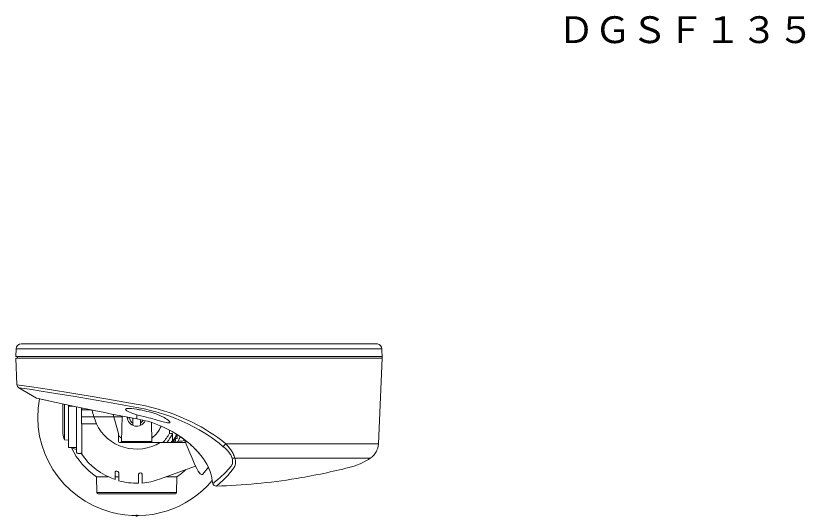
# Model space of a CAD drawing. Units: millimetres, scale not verified. Extents: x -63 to 62, y -56 to 57.
# Drawn here: x 16.81 to 59.91, y 21.16 to 48.51 of the extents above; entities that cross this region are included whole.
import ezdxf
from ezdxf.enums import TextEntityAlignment as Align

# ---------------------------------------------------------------- set-up
doc = ezdxf.new("R2010")
doc.units = ezdxf.units.MM
doc.header["$LTSCALE"] = 0.125
doc.header["$PDMODE"] = 32
doc.header["$PDSIZE"] = 0.0625
doc.layers.add('0-4_GAIKEI', color=1, linetype='Continuous', lineweight=18)
doc.layers.add('0-6_TOUROKU', color=7, linetype='Continuous')
doc.styles.add('ＭＳ ゴシック', font='')
doc.styles.get('ＭＳ ゴシック').set_extended_font_data('MS Gothic')

msp = doc.modelspace()

# ---------------------------------------------------------------- linework, layer by layer
at = {"layer": '0-4_GAIKEI', "color": 7}
for p, q in [((16.8239, 30.3054), (16.8059, 29.8923)), ((23.5059, 30.5923), (24.0059, 30.5923)), ((24.0059, 30.5923), (24.5059, 30.5923)), ((32.7059, 30.5923), (33.0988, 30.5923)), ((36.5525, 30.5923), (36.528, 30.5923)), ((36.797, 30.3028), (36.8059, 29.7923)), ((16.8688, 28.3503), (16.8059, 29.7923)), ((16.9076, 29.7923), (16.9059, 29.8923)), ((18.1193, 29.7923), (16.9076, 29.7923)), ((36.6019, 25.1204), (36.8059, 29.7923)), ((36.7686, 29.8923), (36.7684, 29.8923)), ((17.9367, 27.6187), (16.9675, 28.1864)), ((24.0814, 26.8635), (24.0809, 26.8639)), ((22.9159, 26.5751), (22.9159, 26.4928)), ((27.5596, 22.9483), (27.5468, 22.9908)), ((32.2308, 23.2413), (32.1259, 23.224))]:
    msp.add_line(p, q, dxfattribs=at)
at = {"layer": '0-4_GAIKEI'}
for p, q in [((36.7969, 30.3054), (16.8239, 30.3054)), ((36.8041, 29.8923), (16.8059, 29.8923)), ((16.8059, 29.7923), (36.8059, 29.7923)), ((36.6717, 29.7923), (18.1193, 29.7923)), ((19.369, 25.6744), (19.369, 27.2969)), ((19.369, 25.6744), (19.369, 27.2968)), ((19.4739, 25.369), (19.4739, 27.2742)), ((19.6859, 27.042), (19.6859, 27.2293)), ((19.6859, 27.1757), (19.9332, 27.1745)), ((19.6859, 26.7839), (19.6859, 26.8309)), ((20.1259, 27.1359), (20.1259, 24.6538)), ((20.4064, 27.0774), (20.4064, 26.9706)), ((20.4064, 26.9706), (20.924, 26.9706)), ((22.1267, 26.7296), (22.1635, 26.5923)), ((19.6859, 26.5244), (19.6859, 26.5758)), ((19.6859, 26.2654), (19.6859, 26.3209)), ((20.389, 26.5923), (21.0665, 26.5923)), ((22.1635, 26.5923), (22.6059, 26.5923)), ((22.5825, 25.2523), (22.6066, 26.6354)), ((23.2052, 26.5193), (23.2029, 26.2477)), ((23.4059, 26.4807), (23.4059, 26.7039)), ((23.6072, 26.4408), (23.6089, 26.2477)), ((19.6859, 26.0089), (19.6859, 26.0681)), ((20.4064, 26.214), (20.4064, 24.5698)), ((20.4064, 26.214), (21.2064, 26.214)), ((23.2029, 26.2477), (23.2019, 26.1358)), ((23.6089, 26.2477), (23.6099, 26.1358)), ((24.2293, 25.2513), (24.2112, 26.2869)), ((25.1923, 25.8722), (25.1923, 25.6969)), ((19.3691, 25.6739), (19.369, 25.6744)), ((19.3691, 25.6739), (19.369, 25.6744)), ((19.6859, 25.7569), (19.6859, 25.8192)), ((19.6859, 25.5111), (19.6859, 25.5762)), ((25.3655, 25.6837), (25.3655, 25.3001)), ((25.6049, 25.5516), (25.623, 25.4983)), ((25.6623, 25.5945), (25.6166, 25.5767)), ((19.4609, 25.3367), (19.4671, 25.3442)), ((19.6859, 25.3251), (19.461, 25.3367)), ((19.461, 25.3367), (19.6859, 25.3251)), ((19.6859, 25.2737), (19.6859, 25.341)), ((19.6859, 25.0462), (19.6859, 25.1153)), ((22.4659, 25.1923), (24.6892, 25.1923)), ((24.2293, 25.2523), (22.5825, 25.2523)), ((25.979, 25.1923), (24.6892, 25.1923)), ((25.4618, 25.2192), (25.4066, 25.2082)), ((25.5058, 25.3639), (25.5192, 25.3093)), ((25.5737, 25.4036), (25.5197, 25.3879)), ((25.6568, 25.259), (25.8416, 25.259)), ((36.6019, 25.1204), (28.2694, 25.1204)), ((19.6859, 24.9217), (19.6859, 24.9249)), ((20.1259, 24.9148), (19.6859, 24.9217)), ((20.1848, 24.5938), (20.1859, 24.6158)), ((20.1848, 24.5938), (20.3638, 24.5906)), ((20.3638, 24.5906), (20.3649, 24.6125)), ((20.3981, 24.5642), (20.4064, 24.5698)), ((36.1634, 24.3359), (28.766, 24.3359)), ((26.6266, 23.9041), (24.6466, 23.1834)), ((21.2248, 22.4513), (21.2097, 23.3212)), ((21.2097, 23.3212), (21.8377, 23.3212)), ((22.2259, 23.1724), (22.2259, 23.5692)), ((22.2259, 23.3212), (22.4259, 23.3212)), ((22.4259, 23.1099), (22.4259, 23.5328)), ((23.5059, 22.976), (23.5059, 23.4544)), ((23.7059, 22.9871), (23.7059, 23.4609)), ((25.0272, 23.3212), (25.6021, 23.3212)), ((25.5869, 22.4513), (25.6021, 23.3212)), ((27.0147, 23.4578), (27.0107, 23.4564)), ((22.2259, 23.1724), (22.2259, 23.1619)), ((22.4259, 23.1099), (22.4259, 23.0995)), ((23.5059, 22.976), (23.5059, 22.966)), ((23.7059, 22.9871), (23.7059, 22.977)), ((21.2248, 22.4513), (23.4059, 22.4513)), ((23.4059, 22.4513), (25.5869, 22.4513)), ((21.2848, 22.3923), (23.4059, 22.3923)), ((23.4059, 22.3923), (25.5269, 22.3923))]:
    msp.add_line(p, q, dxfattribs=at)
at = {"layer": '0-4_GAIKEI', "color": 7}
for points in [[(17.1236, 30.5923), (26.8059, 30.5923), (36.4499, 30.5923)], [(23.4059, 27.1003), (21.6185, 27.4236), (19.9408, 27.7162), (19.1012, 27.857), (18.1889, 28.0041), (17.5506, 28.102), (16.9675, 28.1864)], [(17.9367, 27.6187), (17.9583, 27.6109), (18.0292, 27.5945), (18.6107, 27.463)], [(21.0771, 26.9411), (20.2054, 27.121), (19.4354, 27.2845), (18.5967, 27.4686)], [(28.1193, 24.9783), (27.9171, 25.146), (27.7083, 25.3068), (27.4919, 25.4619), (27.2703, 25.6101), (27.0442, 25.7514), (26.8148, 25.8856), (26.5058, 26.0534), (26.1909, 26.2108), (25.8707, 26.3582), (25.5457, 26.4956), (25.2178, 26.6221), (24.8876, 26.7373), (24.6411, 26.8151), (24.3935, 26.8858), (24.1462, 26.9488), (23.8979, 27.0049), (23.5305, 27.0773), (23.4059, 27.1003)], [(25.5804, 25.6469), (25.3434, 25.7889), (25.0937, 25.9237), (24.8334, 26.0489), (24.564, 26.1625), (24.3794, 26.2311), (24.191, 26.2932), (23.9992, 26.3487), (23.8046, 26.3976), (23.5088, 26.4607), (23.4094, 26.48)], [(26.8058, 24.6124), (26.9333, 24.4576), (27.0483, 24.3046), (27.1494, 24.1555), (27.2359, 24.0112), (27.3088, 23.8711), (27.3687, 23.7361), (27.4167, 23.6073), (27.4694, 23.4291), (27.5038, 23.2746), (27.534, 23.0866), (27.5443, 23.0034)], [(28.6057, 24.3679), (28.5901, 24.4127), (28.5682, 24.46), (28.541, 24.5088), (28.5095, 24.5583), (28.4358, 24.6575), (28.3398, 24.7678), (28.2335, 24.8749), (28.1193, 24.9783)], [(28.5585, 23.9042), (28.598, 23.9624), (28.6139, 23.9951), (28.6309, 24.0503), (28.638, 24.0963), (28.6403, 24.1456), (28.6378, 24.1994), (28.6309, 24.2549), (28.6057, 24.3679)], [(35.0059, 23.8273), (35.1884, 23.8761), (35.2792, 23.9031), (35.4143, 23.9484), (35.6137, 24.0283), (35.7882, 24.1119), (35.9563, 24.2048), (36.062, 24.2694), (36.1634, 24.3359)], [(27.9218, 23.2361), (28.063, 23.3627), (28.1451, 23.4407), (28.2774, 23.5746), (28.4181, 23.7304), (28.5585, 23.9042)]]:
    msp.add_lwpolyline(points, dxfattribs=at)
at = {"layer": '0-4_GAIKEI'}
for points in [[(23.3837, 27.2831), (22.1456, 27.5029), (20.9671, 27.7074), (19.9689, 27.8759), (18.6425, 28.0906), (17.6554, 28.2404), (16.8688, 28.3503)], [(28.2694, 25.1204), (28.0591, 25.2917), (27.8422, 25.4558), (27.6188, 25.6133), (27.39, 25.7636), (27.1567, 25.9071), (26.9197, 26.0436), (26.6798, 26.1731), (26.4365, 26.2965), (26.1901, 26.414), (25.9408, 26.5257), (25.6891, 26.6316), (25.4356, 26.7313), (25.1808, 26.8246), (24.9247, 26.9115), (24.583, 27.016), (24.2395, 27.1075), (23.895, 27.1858), (23.5136, 27.2597), (23.3836, 27.2831)], [(19.6859, 27.042), (19.6859, 27.0045), (19.6859, 26.9612), (19.6859, 26.9192), (19.6859, 26.8637), (19.6859, 26.8309)], [(19.6859, 26.7839), (19.6859, 26.7446), (19.6859, 26.701), (19.6859, 26.6602), (19.6859, 26.6088), (19.6859, 26.5758)], [(20.4064, 26.9706), (20.404, 26.9724), (20.4018, 26.9776), (20.3952, 27.0052), (20.3828, 27.0822)], [(23.4059, 27.0104), (23.2679, 27.0318), (23.1364, 27.0473), (23.0245, 27.0548), (22.9288, 27.054), (22.8869, 27.0497), (22.8526, 27.0424), (22.827, 27.0321), (22.8139, 27.0225), (22.8064, 27.0113), (22.8046, 26.9985), (22.8083, 26.9845), (22.8215, 26.9642), (22.8433, 26.9427), (22.8727, 26.9203), (22.9371, 26.8813), (23.0157, 26.8425), (23.1046, 26.8048), (23.2007, 26.769), (23.4059, 26.7039), (23.558, 26.6627), (23.8699, 26.5877), (23.9224, 26.5758)], [(24.4143, 26.4466), (24.6998, 26.3622), (24.9283, 26.301), (25.0144, 26.2819), (25.0875, 26.2696), (25.1472, 26.265), (25.1751, 26.2665), (25.1966, 26.2713), (25.211, 26.2795), (25.2179, 26.2897), (25.219, 26.3025), (25.2117, 26.323), (25.195, 26.3469), (25.1697, 26.3737), (25.1206, 26.4156), (25.0581, 26.4603), (24.9836, 26.5072), (24.8997, 26.5547), (24.7121, 26.6467), (24.5052, 26.7318), (24.2954, 26.8038), (24.0809, 26.8639)], [(19.6859, 26.5244), (19.6859, 26.4836), (19.6859, 26.44), (19.6859, 26.4007), (19.6859, 26.3538), (19.6859, 26.3209)], [(22.4059, 25.2523), (22.4059, 25.6879), (22.1635, 26.5923), (21.0665, 26.5923)], [(19.6859, 26.2654), (19.6859, 26.2234), (19.6859, 26.1802), (19.6859, 26.1426), (19.6859, 26.1005), (19.6859, 26.0681)], [(19.6859, 26.0089), (19.6859, 25.966), (19.6859, 25.9234), (19.6859, 25.888), (19.6859, 25.8511), (19.6859, 25.8192)], [(19.6859, 25.7569), (19.6859, 25.7134), (19.6859, 25.6718), (19.6859, 25.6387), (19.6859, 25.6072), (19.6859, 25.5762)], [(19.6859, 25.5111), (19.6859, 25.4674), (19.6859, 25.4272), (19.6859, 25.3967), (19.6859, 25.3709), (19.6859, 25.341)], [(19.6859, 25.2737), (19.6859, 25.23), (19.6859, 25.1914), (19.6859, 25.1638), (19.6859, 25.1438), (19.6859, 25.1153)], [(19.6859, 25.0462), (19.6859, 25.003), (19.6859, 24.9663), (19.6859, 24.9417), (19.6859, 24.9257), (19.6859, 24.9249)], [(25.3655, 25.3001), (25.3672, 25.2831), (25.3748, 25.2693)], [(25.3991, 25.2424), (25.3993, 25.2436), (25.399, 25.2446), (25.3978, 25.247), (25.391, 25.255), (25.3748, 25.2693)], [(25.4854, 25.1937), (25.5541, 25.202), (25.5847, 25.2105), (25.6171, 25.2256), (25.645, 25.2468), (25.6568, 25.259)], [(25.9915, 25.3644), (26.2463, 24.7474), (26.4296, 24.3256), (26.59, 23.9789), (26.693, 23.7732), (26.771, 23.6315), (26.829, 23.5396), (26.8726, 23.4837), (26.9045, 23.4545), (26.9369, 23.4382), (26.9649, 23.435), (26.986, 23.4394)], [(28.1193, 24.9783), (28.1283, 24.9829), (28.1504, 24.999), (28.1894, 25.0341), (28.2694, 25.1204)], [(28.766, 24.3359), (28.7516, 24.3946), (28.7297, 24.4576), (28.701, 24.524), (28.6664, 24.5924), (28.5829, 24.7312), (28.4838, 24.8699), (28.3807, 24.9968), (28.2694, 25.1204)], [(20.3981, 24.5642), (20.3798, 24.584), (20.3685, 24.5899), (20.3638, 24.5906)], [(20.3649, 24.6125), (20.3764, 24.6093), (20.383, 24.6048), (20.394, 24.5926), (20.4064, 24.5698)], [(28.7219, 23.8273), (28.751, 23.8721), (28.7642, 23.8968), (28.786, 23.9531), (28.7995, 24.0183), (28.8038, 24.0911), (28.801, 24.1506), (28.7934, 24.212), (28.7815, 24.2741), (28.766, 24.3359)], [(28.1087, 23.1189), (28.2911, 23.3022), (28.3944, 23.4141), (28.4756, 23.5072), (28.5578, 23.6071), (28.6403, 23.7138), (28.7219, 23.8273)], [(22.2259, 23.5692), (22.2309, 23.5899), (22.2452, 23.6065), (22.2744, 23.6195), (22.3101, 23.622), (22.3259, 23.62)], [(22.4259, 23.5328), (22.4208, 23.5555), (22.4067, 23.577), (22.3913, 23.5913), (22.373, 23.6033), (22.3503, 23.6135), (22.3259, 23.62)]]:
    msp.add_lwpolyline(points, dxfattribs=at)
at = {"layer": '0-4_GAIKEI', "color": 7}
for centre, radius, start, end in [((17.1236, 30.2923), 0.3, 90, 177.5), ((36.4499, 30.2905), 0.3018, 75.46545, 90.00073), ((36.5448, 30.5836), 0.0191, 152.63402, 182.64263), ((36.5451, 30.5835), 0.0193, 152.739, 182.64915), ((36.497, 30.2975), 0.3, 0.99999, 79.27929), ((17.0687, 28.359), 0.2, 182.5049, 239.63196), ((38.6443, 117.1485), 91.8934, 256.97687, 257.39891), ((17.9716, 27.6818), 0.0722, 241.01816, 260.6644), ((23.4059, 26.5923), 5.4, 169.47122, 254.90003), ((65.0399, 243.2255), 220.7072, 258.51037, 259.12755), ((22.4351, 20.626), 5.9246, 49.21949, 57.93507), ((22.4375, 20.6291), 5.9213, 49.16624, 57.90288), ((23.1086, 21.4024), 4.8965, 40.96478, 49.25383), ((23.1166, 21.4105), 4.8858, 40.87614, 49.19979), ((35.6028, 25.164), 1, 304.09295, 357.50001), ((26.8059, 55.7923), 33, 279.46193, 284.3851), ((23.4059, 26.5923), 5.4, 254.89999, 319.81292), ((24.0893, 27.6908), 5.8766, 306.19482, 309.60638), ((27.7512, 23.006), 0.2, 196.75346, 271.6451), ((26.8059, 55.7923), 33, 271.65147, 275.44175), ((24.7731, 26.8712), 4.8092, 309.55485, 310.89883), ((26.8059, 55.7924), 33.0001, 275.44175, 279.27726)]:
    msp.add_arc(centre, radius, start, end, dxfattribs=at)
at = {"layer": '0-4_GAIKEI'}
for centre, radius, start, end in [((17.329, 26.7782), 3.0661, 3.59791, 5.7033), ((17.3836, 26.7814), 3.0114, 356.39917, 3.60083), ((18.1858, 25.9517), 2.9511, 12.53726, 20.05828), ((22.5868, 22.209), 4.8708, 78.11557, 80.31863), ((20.872, 13.8454), 13.4082, 76.15365, 78.30543), ((17.3836, 26.4032), 3.0114, 356.39917, 3.60083), ((36.6735, 32.1505), 16.5672, 199.60256, 200.9974), ((23.4059, 26.5923), 0.51, 181.48778, 335.63953), ((23.4059, 26.5923), 0.4, 184.99226, 239.5), ((23.4059, 26.5923), 0.4, 300.5, 332.51879), ((22.3386, 19.5393), 7.2125, 73.27358, 77.31436), ((23.4059, 26.5923), 1.4224, 305.21687, 339.37824), ((23.4058, 26.5923), 4.1399, 192.8172, 197.65557), ((23.4059, 26.5923), 4.14, 192.81722, 197.65556), ((23.4059, 26.5923), 1.4224, 225.33058, 234.78315), ((23.4059, 26.5923), 1.9983, 315.52392, 333.37839), ((23.4059, 26.5923), 2.16, 319.59786, 335.12522), ((25.769, 32.1277), 6.4566, 264.87564, 266.41715), ((23.4059, 26.5923), 2.4115, 324.51109, 336.35374), ((23.4595, 26.5923), 2.3278, 325.36384, 335.95412), ((25.5569, 25.4612), 0.06, 286.26348, 332.26314), ((25.6239, 25.558), 0.02, 111.29028, 198.71024), ((23.4059, 26.5923), 2.4903, 332.26284, 332.73715), ((25.5662, 25.4791), 0.06, 332.73657, 18.73623), ((23.4059, 26.5923), 2.62, 329.66428, 335.56071), ((19.4336, 25.3664), 0.0403, 326.41364, 3.79), ((22.4659, 25.2523), 0.06, 180, 270), ((22.5225, 25.2523), 0.06, 270, 0.00001), ((24.2893, 25.2523), 0.06, 181, 270), ((23.4059, 26.5923), 2.3473, 323.38587, 326.59792), ((25.4106, 25.1886), 0.02, 101.28164, 169.35777), ((25.4324, 26.1894), 0.9971, 269.9987, 273.04519), ((25.4501, 25.278), 0.06, 281.26348, 327.26314), ((23.4059, 26.5923), 2.4903, 327.26284, 327.73716), ((25.5253, 25.3687), 0.02, 106.29029, 193.71024), ((25.4609, 25.295), 0.06, 327.73657, 13.73623), ((25.7068, 25.2208), 0.0628, 129.67276, 142.55092), ((25.8437, 25.5348), 0.2757, 269.56177, 292.8065), ((25.6019, 26.0661), 0.8592, 293.93665, 298.57736), ((25.9786, 25.8267), 0.6344, 270.02989, 277.29456), ((20.2126, 25.0644), 0.4, 201.24424, 205.57069), ((23.4059, 26.5923), 3.94, 205.5707, 236.12281), ((26.5033, 48.3337), 24.3674, 254.15902, 254.82765), ((20.1859, 24.6538), 0.06, 180, 268.96501), ((23.4059, 26.5923), 3.6277, 213.99145, 251.01774), ((23.4059, 26.5923), 3.94, 303.87719, 312.96396), ((23.4059, 26.5923), 4.78, 319.02358, 324.96366), ((26.9651, 23.5034), 0.0673, 288.05149, 317.41121), ((23.4059, 26.5923), 3.6277, 254.32716, 271.5796), ((23.4059, 26.5923), 3.6277, 274.74362, 290), ((23.9049, 27.4775), 6.0548, 309.50853, 312.87979), ((25.0208, 26.3289), 4.4541, 312.41476, 313.88906), ((21.2848, 22.4523), 0.06, 181, 270), ((25.5269, 22.4523), 0.06, 270, 359)]:
    msp.add_arc(centre, radius, start, end, dxfattribs=at)
for centre, major_axis, ratio, start_param, end_param in [((23.4059, 27.2174), (-2.424, -0.0001), 0.984809, 0.4337865, 2.1287013), ((20.1859, 24.6538), (0.06, 0), 0.633505, 3.1415927, 4.712389), ((28.7423, 24.501), (-0.1914, -0.0567), 0.8329, 0.5630668, 1.4492411), ((23.6059, 23.4576), (-0.0999, -0.0062), 0.689396, 4.669586, 6.2403247), ((23.6059, 23.4576), (-0.0999, -0.0062), 0.689351, 3.0986749, 4.6694583), ((26.9655, 23.4957), (0.0205, -0.0564), 0.998186, 6.0882845, 6.2835792), ((26.9655, 23.4957), (-0.0205, 0.0564), 0.998186, 3.1421413, 3.6481496)]:
    msp.add_ellipse(centre, major_axis=major_axis, ratio=ratio, start_param=start_param, end_param=end_param, dxfattribs=at)
at = {"layer": '0-4_GAIKEI', "color": 7}
msp.add_point((23.4059, 21.1923), dxfattribs=at)

# ---------------------------------------------------------------- texts
at = {"layer": '0-6_TOUROKU', "style": 'ＭＳ ゴシック'}
msp.add_text('ＤＧＳＦ１３５', height=1.466, dxfattribs=at).set_placement((46.4023, 46.5804), align=Align.BOTTOM_LEFT)

doc.saveas('drawing.dxf')
